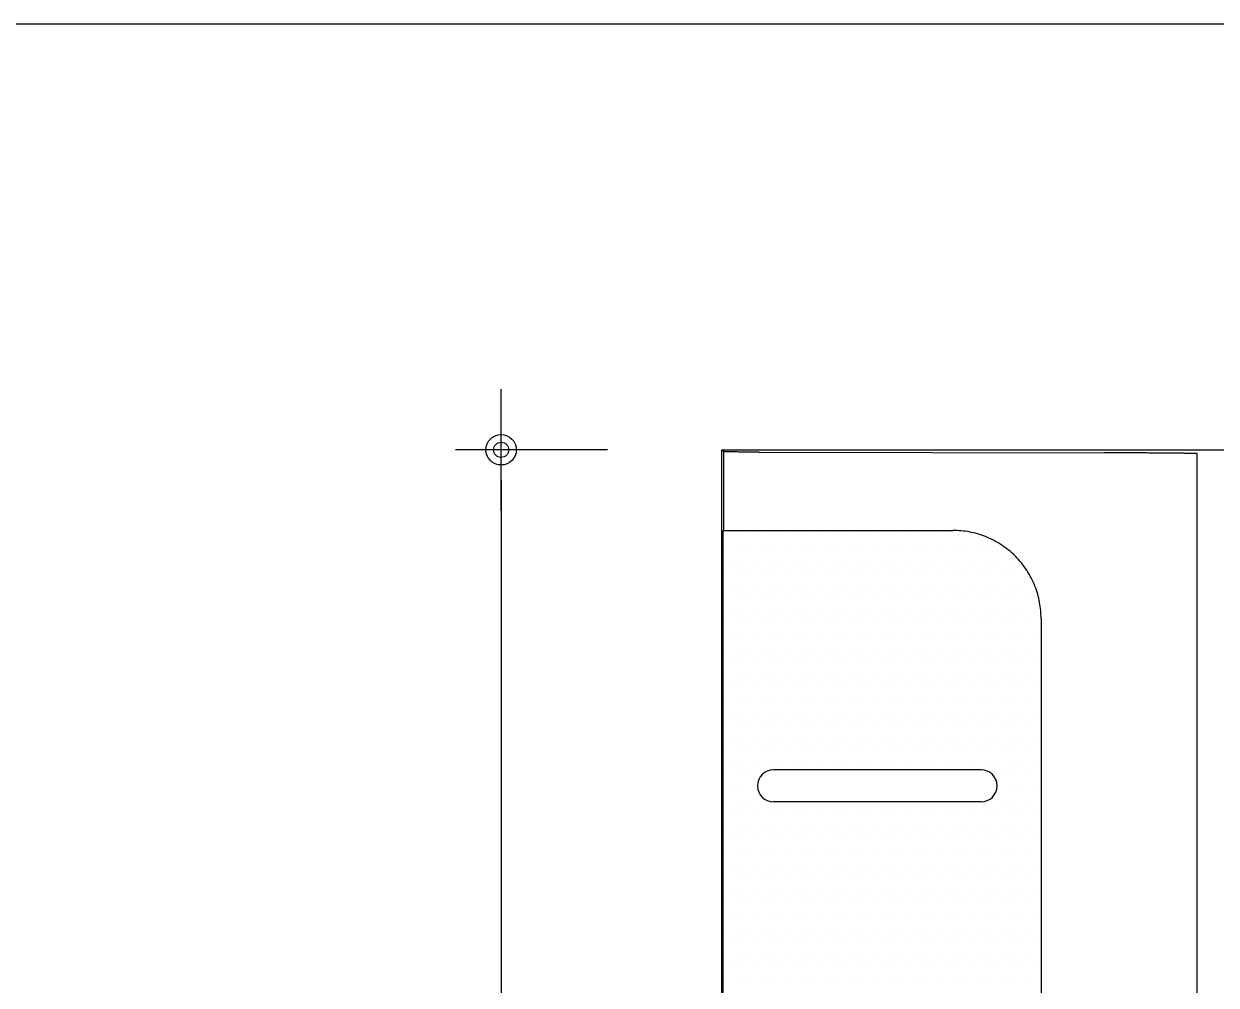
# Model space of a CAD drawing. Extents: x -255 to 8105, y -176 to 5714.
# Drawn here: x 5890.3 to 6282.8, y 5221.9 to 5538.2 of the extents above; entities that cross this region are included whole.
import ezdxf

# ---------------------------------------------------------------- set-up
doc = ezdxf.new("R2010")
doc.units = 0
doc.header["$LTSCALE"] = 30
doc.layers.get('0').update_dxf_attribs({"linetype": 'CONTINUOUS'})
for name, color, linetype in [('DIM', 7, 'CONTINUOUS'), ('부자재', 4, 'CONTINUOUS'), ('해치', 8, 'CONTINUOUS')]:
    doc.layers.add(name, color=color, linetype=linetype)

# ---------------------------------------------------------------- blocks, each defined once
blk = doc.blocks.new('DIMDOT')
at = {"linetype": 'Continuous'}
blk.add_line((-2, 0), (2, 0), dxfattribs=at)
for radius in [0.5, 0.25]:
    blk.add_circle((0, 0), radius, dxfattribs=at)
blk = doc.blocks.new('UNI-01', base_point=(7634, 7239))
at = {"color": 2}
for q in [(14886.79, 12777.16), (14886.79, 12777.16), (15616.36, 12777.16)]:
    blk.add_line((7634.44, 12777.16), q, dxfattribs=at)
at = {"layer": 'DIM', "ltscale": 10}
for p, q in [((13716.49, 12637.02), (13666.44, 12637.02)), ((13681.44, 12627.02), (13681.44, 12173.89))]:
    blk.add_line(p, q, dxfattribs=at)
at = {"layer": '부자재'}
for p, q in [((13754.06, 12637.02), (13835.44, 12637.02)), ((13754.06, 12163.89), (13754.06, 12637.02)), ((13754.06, 12637.02), (13754.62, 12636.46)), ((13754.62, 12636.46), (13754.62, 12610.47)), ((13766.38, 12636.24), (13879.99, 12636.03)), ((13835.62, 12636.93), (13835.44, 12637.02)), ((13923.17, 12636.93), (13835.62, 12636.93)), ((13910.57, 12165.11), (13910.57, 12635.8)), ((13754.54, 12190.44), (13754.54, 12610.47)), ((13754.54, 12610.47), (13754.62, 12610.47)), ((13766.38, 12610.47), (13830.29, 12610.47)), ((13859.2, 12581.56), (13859.2, 12219.35))]:
    blk.add_line(p, q, dxfattribs=at)
for points, weights in [([(13766.38, 12636.24), (13754.82, 12636.26), (13754.62, 12636.46)], [1, 0.748955720789, 1]), ([(13910.57, 12635.8), (13897.04, 12635.99), (13879.99, 12636.03)], [1, 0.964784765128, 1]), ([(13754.62, 12610.47), (13754.82, 12610.47), (13766.38, 12610.47)], [1, 0.748955720789, 1]), ([(13859.2, 12581.56), (13859.2, 12610.47), (13830.29, 12610.47)], [1, 0.707106781187, 1])]:
    blk.add_rational_spline(points, weights, degree=2, dxfattribs=at)
at = {"layer": '해치', "linetype": 'Continuous'}
for p, q in [((13757.03, 12609.01), (13757.03, 12609.01)), ((13761.21, 12609.01), (13761.21, 12609.01)), ((13765.38, 12609.01), (13765.38, 12609.01)), ((13769.55, 12609.01), (13769.55, 12609.01)), ((13773.73, 12609.01), (13773.73, 12609.01)), ((13777.9, 12609.01), (13777.9, 12609.01)), ((13782.07, 12609.01), (13782.07, 12609.01)), ((13786.24, 12609.01), (13786.24, 12609.01)), ((13790.42, 12609.01), (13790.42, 12609.01)), ((13794.59, 12609.01), (13794.59, 12609.01)), ((13798.76, 12609.01), (13798.76, 12609.01)), ((13802.93, 12609.01), (13802.93, 12609.01)), ((13807.11, 12609.01), (13807.11, 12609.01)), ((13811.28, 12609.01), (13811.28, 12609.01)), ((13815.45, 12609.01), (13815.45, 12609.01)), ((13819.62, 12609.01), (13819.62, 12609.01)), ((13823.8, 12609.01), (13823.8, 12609.01)), ((13827.97, 12609.01), (13827.97, 12609.01)), ((13832.14, 12609.01), (13832.14, 12609.01)), ((13836.32, 12609.01), (13836.32, 12609.01)), ((13754.95, 12604.84), (13754.95, 12604.84)), ((13759.12, 12604.84), (13759.12, 12604.84)), ((13763.29, 12604.84), (13763.29, 12604.84)), ((13767.47, 12604.84), (13767.47, 12604.84)), ((13771.64, 12604.84), (13771.64, 12604.84)), ((13775.81, 12604.84), (13775.81, 12604.84)), ((13779.98, 12604.84), (13779.98, 12604.84)), ((13784.16, 12604.84), (13784.16, 12604.84)), ((13788.33, 12604.84), (13788.33, 12604.84)), ((13792.5, 12604.84), (13792.5, 12604.84)), ((13796.67, 12604.84), (13796.67, 12604.84)), ((13800.85, 12604.84), (13800.85, 12604.84)), ((13805.02, 12604.84), (13805.02, 12604.84)), ((13809.19, 12604.84), (13809.19, 12604.84)), ((13813.37, 12604.84), (13813.37, 12604.84)), ((13817.54, 12604.84), (13817.54, 12604.84)), ((13821.71, 12604.84), (13821.71, 12604.84)), ((13825.88, 12604.84), (13825.88, 12604.84)), ((13830.06, 12604.84), (13830.06, 12604.84)), ((13834.23, 12604.84), (13834.23, 12604.84)), ((13838.4, 12604.84), (13838.4, 12604.84)), ((13842.57, 12604.84), (13842.57, 12604.84)), ((13846.75, 12604.84), (13846.75, 12604.84)), ((13757.03, 12600.67), (13757.03, 12600.67)), ((13761.21, 12600.67), (13761.21, 12600.67)), ((13765.38, 12600.67), (13765.38, 12600.67)), ((13769.55, 12600.67), (13769.55, 12600.67)), ((13773.73, 12600.67), (13773.73, 12600.67)), ((13777.9, 12600.67), (13777.9, 12600.67)), ((13782.07, 12600.67), (13782.07, 12600.67)), ((13786.24, 12600.67), (13786.24, 12600.67)), ((13790.42, 12600.67), (13790.42, 12600.67)), ((13794.59, 12600.67), (13794.59, 12600.67)), ((13798.76, 12600.67), (13798.76, 12600.67)), ((13802.93, 12600.67), (13802.93, 12600.67)), ((13807.11, 12600.67), (13807.11, 12600.67)), ((13811.28, 12600.67), (13811.28, 12600.67)), ((13815.45, 12600.67), (13815.45, 12600.67)), ((13819.62, 12600.67), (13819.62, 12600.67)), ((13823.8, 12600.67), (13823.8, 12600.67)), ((13827.97, 12600.67), (13827.97, 12600.67)), ((13832.14, 12600.67), (13832.14, 12600.67)), ((13836.32, 12600.67), (13836.32, 12600.67)), ((13840.49, 12600.67), (13840.49, 12600.67)), ((13844.66, 12600.67), (13844.66, 12600.67)), ((13848.83, 12600.67), (13848.83, 12600.67)), ((13754.95, 12596.5), (13754.95, 12596.5)), ((13759.12, 12596.5), (13759.12, 12596.5)), ((13763.29, 12596.5), (13763.29, 12596.5)), ((13767.47, 12596.5), (13767.47, 12596.5)), ((13771.64, 12596.5), (13771.64, 12596.5)), ((13775.81, 12596.5), (13775.81, 12596.5)), ((13779.98, 12596.5), (13779.98, 12596.5)), ((13784.16, 12596.5), (13784.16, 12596.5)), ((13788.33, 12596.5), (13788.33, 12596.5)), ((13792.5, 12596.5), (13792.5, 12596.5)), ((13796.67, 12596.5), (13796.67, 12596.5)), ((13800.85, 12596.5), (13800.85, 12596.5)), ((13805.02, 12596.5), (13805.02, 12596.5)), ((13809.19, 12596.5), (13809.19, 12596.5)), ((13813.37, 12596.5), (13813.37, 12596.5)), ((13817.54, 12596.5), (13817.54, 12596.5)), ((13821.71, 12596.5), (13821.71, 12596.5)), ((13825.88, 12596.5), (13825.88, 12596.5)), ((13830.06, 12596.5), (13830.06, 12596.5)), ((13834.23, 12596.5), (13834.23, 12596.5)), ((13838.4, 12596.5), (13838.4, 12596.5)), ((13842.57, 12596.5), (13842.57, 12596.5)), ((13846.75, 12596.5), (13846.75, 12596.5)), ((13850.92, 12596.5), (13850.92, 12596.5)), ((13757.03, 12592.32), (13757.03, 12592.32)), ((13761.21, 12592.32), (13761.21, 12592.32)), ((13765.38, 12592.32), (13765.38, 12592.32)), ((13769.55, 12592.32), (13769.55, 12592.32)), ((13773.73, 12592.32), (13773.73, 12592.32)), ((13777.9, 12592.32), (13777.9, 12592.32)), ((13782.07, 12592.32), (13782.07, 12592.32)), ((13786.24, 12592.32), (13786.24, 12592.32)), ((13790.42, 12592.32), (13790.42, 12592.32)), ((13794.59, 12592.32), (13794.59, 12592.32)), ((13798.76, 12592.32), (13798.76, 12592.32)), ((13802.93, 12592.32), (13802.93, 12592.32)), ((13807.11, 12592.32), (13807.11, 12592.32)), ((13811.28, 12592.32), (13811.28, 12592.32)), ((13815.45, 12592.32), (13815.45, 12592.32)), ((13819.62, 12592.32), (13819.62, 12592.32)), ((13823.8, 12592.32), (13823.8, 12592.32)), ((13827.97, 12592.32), (13827.97, 12592.32)), ((13832.14, 12592.32), (13832.14, 12592.32)), ((13836.32, 12592.32), (13836.32, 12592.32)), ((13840.49, 12592.32), (13840.49, 12592.32)), ((13844.66, 12592.32), (13844.66, 12592.32)), ((13848.83, 12592.32), (13848.83, 12592.32)), ((13853.01, 12592.32), (13853.01, 12592.32)), ((13754.95, 12588.15), (13754.95, 12588.15)), ((13759.12, 12588.15), (13759.12, 12588.15)), ((13763.29, 12588.15), (13763.29, 12588.15)), ((13767.47, 12588.15), (13767.47, 12588.15)), ((13771.64, 12588.15), (13771.64, 12588.15)), ((13775.81, 12588.15), (13775.81, 12588.15)), ((13779.98, 12588.15), (13779.98, 12588.15)), ((13784.16, 12588.15), (13784.16, 12588.15)), ((13788.33, 12588.15), (13788.33, 12588.15)), ((13792.5, 12588.15), (13792.5, 12588.15)), ((13796.67, 12588.15), (13796.67, 12588.15)), ((13800.85, 12588.15), (13800.85, 12588.15)), ((13805.02, 12588.15), (13805.02, 12588.15)), ((13809.19, 12588.15), (13809.19, 12588.15)), ((13813.37, 12588.15), (13813.37, 12588.15)), ((13817.54, 12588.15), (13817.54, 12588.15)), ((13821.71, 12588.15), (13821.71, 12588.15)), ((13825.88, 12588.15), (13825.88, 12588.15)), ((13830.06, 12588.15), (13830.06, 12588.15)), ((13834.23, 12588.15), (13834.23, 12588.15)), ((13838.4, 12588.15), (13838.4, 12588.15)), ((13842.57, 12588.15), (13842.57, 12588.15)), ((13846.75, 12588.15), (13846.75, 12588.15)), ((13850.92, 12588.15), (13850.92, 12588.15)), ((13855.09, 12588.15), (13855.09, 12588.15)), ((13757.03, 12583.98), (13757.03, 12583.98)), ((13761.21, 12583.98), (13761.21, 12583.98)), ((13765.38, 12583.98), (13765.38, 12583.98)), ((13769.55, 12583.98), (13769.55, 12583.98)), ((13773.73, 12583.98), (13773.73, 12583.98)), ((13777.9, 12583.98), (13777.9, 12583.98)), ((13782.07, 12583.98), (13782.07, 12583.98)), ((13786.24, 12583.98), (13786.24, 12583.98)), ((13790.42, 12583.98), (13790.42, 12583.98)), ((13794.59, 12583.98), (13794.59, 12583.98)), ((13798.76, 12583.98), (13798.76, 12583.98)), ((13802.93, 12583.98), (13802.93, 12583.98)), ((13807.11, 12583.98), (13807.11, 12583.98)), ((13811.28, 12583.98), (13811.28, 12583.98)), ((13815.45, 12583.98), (13815.45, 12583.98)), ((13819.62, 12583.98), (13819.62, 12583.98)), ((13823.8, 12583.98), (13823.8, 12583.98)), ((13827.97, 12583.98), (13827.97, 12583.98)), ((13832.14, 12583.98), (13832.14, 12583.98)), ((13836.32, 12583.98), (13836.32, 12583.98)), ((13840.49, 12583.98), (13840.49, 12583.98)), ((13844.66, 12583.98), (13844.66, 12583.98)), ((13848.83, 12583.98), (13848.83, 12583.98)), ((13853.01, 12583.98), (13853.01, 12583.98)), ((13857.18, 12583.98), (13857.18, 12583.98)), ((13754.95, 12579.81), (13754.95, 12579.81)), ((13759.12, 12579.81), (13759.12, 12579.81)), ((13763.29, 12579.81), (13763.29, 12579.81)), ((13767.47, 12579.81), (13767.47, 12579.81)), ((13771.64, 12579.81), (13771.64, 12579.81)), ((13775.81, 12579.81), (13775.81, 12579.81)), ((13779.98, 12579.81), (13779.98, 12579.81)), ((13784.16, 12579.81), (13784.16, 12579.81)), ((13788.33, 12579.81), (13788.33, 12579.81)), ((13792.5, 12579.81), (13792.5, 12579.81)), ((13796.67, 12579.81), (13796.67, 12579.81)), ((13800.85, 12579.81), (13800.85, 12579.81)), ((13805.02, 12579.81), (13805.02, 12579.81)), ((13809.19, 12579.81), (13809.19, 12579.81)), ((13813.37, 12579.81), (13813.37, 12579.81)), ((13817.54, 12579.81), (13817.54, 12579.81)), ((13821.71, 12579.81), (13821.71, 12579.81)), ((13825.88, 12579.81), (13825.88, 12579.81)), ((13830.06, 12579.81), (13830.06, 12579.81)), ((13834.23, 12579.81), (13834.23, 12579.81)), ((13838.4, 12579.81), (13838.4, 12579.81)), ((13842.57, 12579.81), (13842.57, 12579.81)), ((13846.75, 12579.81), (13846.75, 12579.81)), ((13850.92, 12579.81), (13850.92, 12579.81)), ((13855.09, 12579.81), (13855.09, 12579.81)), ((13757.03, 12575.63), (13757.03, 12575.63)), ((13761.21, 12575.63), (13761.21, 12575.63)), ((13765.38, 12575.63), (13765.38, 12575.63)), ((13769.55, 12575.63), (13769.55, 12575.63)), ((13773.73, 12575.63), (13773.73, 12575.63)), ((13777.9, 12575.63), (13777.9, 12575.63)), ((13782.07, 12575.63), (13782.07, 12575.63)), ((13786.24, 12575.63), (13786.24, 12575.63)), ((13790.42, 12575.63), (13790.42, 12575.63)), ((13794.59, 12575.63), (13794.59, 12575.63)), ((13798.76, 12575.63), (13798.76, 12575.63)), ((13802.93, 12575.63), (13802.93, 12575.63)), ((13807.11, 12575.63), (13807.11, 12575.63)), ((13811.28, 12575.63), (13811.28, 12575.63)), ((13815.45, 12575.63), (13815.45, 12575.63)), ((13819.62, 12575.63), (13819.62, 12575.63)), ((13823.8, 12575.63), (13823.8, 12575.63)), ((13827.97, 12575.63), (13827.97, 12575.63)), ((13832.14, 12575.63), (13832.14, 12575.63)), ((13836.32, 12575.63), (13836.32, 12575.63)), ((13840.49, 12575.63), (13840.49, 12575.63)), ((13844.66, 12575.63), (13844.66, 12575.63)), ((13848.83, 12575.63), (13848.83, 12575.63)), ((13853.01, 12575.63), (13853.01, 12575.63)), ((13857.18, 12575.63), (13857.18, 12575.63)), ((13754.95, 12571.46), (13754.95, 12571.46)), ((13759.12, 12571.46), (13759.12, 12571.46)), ((13763.29, 12571.46), (13763.29, 12571.46)), ((13767.47, 12571.46), (13767.47, 12571.46)), ((13771.64, 12571.46), (13771.64, 12571.46)), ((13775.81, 12571.46), (13775.81, 12571.46)), ((13779.98, 12571.46), (13779.98, 12571.46)), ((13784.16, 12571.46), (13784.16, 12571.46)), ((13788.33, 12571.46), (13788.33, 12571.46)), ((13792.5, 12571.46), (13792.5, 12571.46)), ((13796.67, 12571.46), (13796.67, 12571.46)), ((13800.85, 12571.46), (13800.85, 12571.46)), ((13805.02, 12571.46), (13805.02, 12571.46)), ((13809.19, 12571.46), (13809.19, 12571.46)), ((13813.37, 12571.46), (13813.37, 12571.46)), ((13817.54, 12571.46), (13817.54, 12571.46)), ((13821.71, 12571.46), (13821.71, 12571.46)), ((13825.88, 12571.46), (13825.88, 12571.46)), ((13830.06, 12571.46), (13830.06, 12571.46)), ((13834.23, 12571.46), (13834.23, 12571.46)), ((13838.4, 12571.46), (13838.4, 12571.46)), ((13842.57, 12571.46), (13842.57, 12571.46)), ((13846.75, 12571.46), (13846.75, 12571.46)), ((13850.92, 12571.46), (13850.92, 12571.46)), ((13855.09, 12571.46), (13855.09, 12571.46)), ((13757.03, 12567.29), (13757.03, 12567.29)), ((13761.21, 12567.29), (13761.21, 12567.29)), ((13765.38, 12567.29), (13765.38, 12567.29)), ((13769.55, 12567.29), (13769.55, 12567.29)), ((13773.73, 12567.29), (13773.73, 12567.29)), ((13777.9, 12567.29), (13777.9, 12567.29)), ((13782.07, 12567.29), (13782.07, 12567.29)), ((13786.24, 12567.29), (13786.24, 12567.29)), ((13790.42, 12567.29), (13790.42, 12567.29)), ((13794.59, 12567.29), (13794.59, 12567.29)), ((13798.76, 12567.29), (13798.76, 12567.29)), ((13802.93, 12567.29), (13802.93, 12567.29)), ((13807.11, 12567.29), (13807.11, 12567.29)), ((13811.28, 12567.29), (13811.28, 12567.29)), ((13815.45, 12567.29), (13815.45, 12567.29)), ((13819.62, 12567.29), (13819.62, 12567.29)), ((13823.8, 12567.29), (13823.8, 12567.29)), ((13827.97, 12567.29), (13827.97, 12567.29)), ((13832.14, 12567.29), (13832.14, 12567.29)), ((13836.32, 12567.29), (13836.32, 12567.29)), ((13840.49, 12567.29), (13840.49, 12567.29)), ((13844.66, 12567.29), (13844.66, 12567.29)), ((13848.83, 12567.29), (13848.83, 12567.29)), ((13853.01, 12567.29), (13853.01, 12567.29)), ((13857.18, 12567.29), (13857.18, 12567.29)), ((13754.95, 12563.12), (13754.95, 12563.12)), ((13759.12, 12563.12), (13759.12, 12563.12)), ((13763.29, 12563.12), (13763.29, 12563.12)), ((13767.47, 12563.12), (13767.47, 12563.12)), ((13771.64, 12563.12), (13771.64, 12563.12)), ((13775.81, 12563.12), (13775.81, 12563.12)), ((13779.98, 12563.12), (13779.98, 12563.12)), ((13784.16, 12563.12), (13784.16, 12563.12)), ((13788.33, 12563.12), (13788.33, 12563.12)), ((13792.5, 12563.12), (13792.5, 12563.12)), ((13796.67, 12563.12), (13796.67, 12563.12)), ((13800.85, 12563.12), (13800.85, 12563.12)), ((13805.02, 12563.12), (13805.02, 12563.12)), ((13809.19, 12563.12), (13809.19, 12563.12)), ((13813.37, 12563.12), (13813.37, 12563.12)), ((13817.54, 12563.12), (13817.54, 12563.12)), ((13821.71, 12563.12), (13821.71, 12563.12)), ((13825.88, 12563.12), (13825.88, 12563.12)), ((13830.06, 12563.12), (13830.06, 12563.12)), ((13834.23, 12563.12), (13834.23, 12563.12)), ((13838.4, 12563.12), (13838.4, 12563.12)), ((13842.57, 12563.12), (13842.57, 12563.12)), ((13846.75, 12563.12), (13846.75, 12563.12)), ((13850.92, 12563.12), (13850.92, 12563.12)), ((13855.09, 12563.12), (13855.09, 12563.12)), ((13757.03, 12558.94), (13757.03, 12558.94)), ((13761.21, 12558.94), (13761.21, 12558.94)), ((13765.38, 12558.94), (13765.38, 12558.94)), ((13769.55, 12558.94), (13769.55, 12558.94)), ((13773.73, 12558.94), (13773.73, 12558.94)), ((13777.9, 12558.94), (13777.9, 12558.94)), ((13782.07, 12558.94), (13782.07, 12558.94)), ((13786.24, 12558.94), (13786.24, 12558.94)), ((13790.42, 12558.94), (13790.42, 12558.94)), ((13794.59, 12558.94), (13794.59, 12558.94)), ((13798.76, 12558.94), (13798.76, 12558.94)), ((13802.93, 12558.94), (13802.93, 12558.94)), ((13807.11, 12558.94), (13807.11, 12558.94)), ((13811.28, 12558.94), (13811.28, 12558.94)), ((13815.45, 12558.94), (13815.45, 12558.94)), ((13819.62, 12558.94), (13819.62, 12558.94)), ((13823.8, 12558.94), (13823.8, 12558.94)), ((13827.97, 12558.94), (13827.97, 12558.94)), ((13832.14, 12558.94), (13832.14, 12558.94)), ((13836.32, 12558.94), (13836.32, 12558.94)), ((13840.49, 12558.94), (13840.49, 12558.94)), ((13844.66, 12558.94), (13844.66, 12558.94)), ((13848.83, 12558.94), (13848.83, 12558.94)), ((13853.01, 12558.94), (13853.01, 12558.94)), ((13857.18, 12558.94), (13857.18, 12558.94)), ((13754.95, 12554.77), (13754.95, 12554.77)), ((13759.12, 12554.77), (13759.12, 12554.77)), ((13763.29, 12554.77), (13763.29, 12554.77)), ((13767.47, 12554.77), (13767.47, 12554.77)), ((13771.64, 12554.77), (13771.64, 12554.77)), ((13775.81, 12554.77), (13775.81, 12554.77)), ((13779.98, 12554.77), (13779.98, 12554.77)), ((13784.16, 12554.77), (13784.16, 12554.77)), ((13788.33, 12554.77), (13788.33, 12554.77)), ((13792.5, 12554.77), (13792.5, 12554.77)), ((13796.67, 12554.77), (13796.67, 12554.77)), ((13800.85, 12554.77), (13800.85, 12554.77)), ((13805.02, 12554.77), (13805.02, 12554.77)), ((13809.19, 12554.77), (13809.19, 12554.77)), ((13813.37, 12554.77), (13813.37, 12554.77)), ((13817.54, 12554.77), (13817.54, 12554.77)), ((13821.71, 12554.77), (13821.71, 12554.77)), ((13825.88, 12554.77), (13825.88, 12554.77)), ((13830.06, 12554.77), (13830.06, 12554.77)), ((13834.23, 12554.77), (13834.23, 12554.77)), ((13838.4, 12554.77), (13838.4, 12554.77)), ((13842.57, 12554.77), (13842.57, 12554.77)), ((13846.75, 12554.77), (13846.75, 12554.77)), ((13850.92, 12554.77), (13850.92, 12554.77)), ((13855.09, 12554.77), (13855.09, 12554.77)), ((13757.03, 12550.6), (13757.03, 12550.6)), ((13761.21, 12550.6), (13761.21, 12550.6)), ((13765.38, 12550.6), (13765.38, 12550.6)), ((13769.55, 12550.6), (13769.55, 12550.6)), ((13773.73, 12550.6), (13773.73, 12550.6)), ((13777.9, 12550.6), (13777.9, 12550.6)), ((13782.07, 12550.6), (13782.07, 12550.6)), ((13786.24, 12550.6), (13786.24, 12550.6)), ((13790.42, 12550.6), (13790.42, 12550.6)), ((13794.59, 12550.6), (13794.59, 12550.6)), ((13798.76, 12550.6), (13798.76, 12550.6)), ((13802.93, 12550.6), (13802.93, 12550.6)), ((13807.11, 12550.6), (13807.11, 12550.6)), ((13811.28, 12550.6), (13811.28, 12550.6)), ((13815.45, 12550.6), (13815.45, 12550.6)), ((13819.62, 12550.6), (13819.62, 12550.6)), ((13823.8, 12550.6), (13823.8, 12550.6)), ((13827.97, 12550.6), (13827.97, 12550.6)), ((13832.14, 12550.6), (13832.14, 12550.6)), ((13836.32, 12550.6), (13836.32, 12550.6)), ((13840.49, 12550.6), (13840.49, 12550.6)), ((13844.66, 12550.6), (13844.66, 12550.6)), ((13848.83, 12550.6), (13848.83, 12550.6)), ((13853.01, 12550.6), (13853.01, 12550.6)), ((13857.18, 12550.6), (13857.18, 12550.6)), ((13754.95, 12546.42), (13754.95, 12546.42)), ((13759.12, 12546.42), (13759.12, 12546.42)), ((13763.29, 12546.42), (13763.29, 12546.42)), ((13767.47, 12546.42), (13767.47, 12546.42)), ((13771.64, 12546.42), (13771.64, 12546.42)), ((13775.81, 12546.42), (13775.81, 12546.42)), ((13779.98, 12546.42), (13779.98, 12546.42)), ((13784.16, 12546.42), (13784.16, 12546.42)), ((13788.33, 12546.42), (13788.33, 12546.42)), ((13792.5, 12546.42), (13792.5, 12546.42)), ((13796.67, 12546.42), (13796.67, 12546.42)), ((13800.85, 12546.42), (13800.85, 12546.42)), ((13805.02, 12546.42), (13805.02, 12546.42)), ((13809.19, 12546.42), (13809.19, 12546.42)), ((13813.37, 12546.42), (13813.37, 12546.42)), ((13817.54, 12546.42), (13817.54, 12546.42)), ((13821.71, 12546.42), (13821.71, 12546.42)), ((13825.88, 12546.42), (13825.88, 12546.42)), ((13830.06, 12546.42), (13830.06, 12546.42)), ((13834.23, 12546.42), (13834.23, 12546.42)), ((13838.4, 12546.42), (13838.4, 12546.42)), ((13842.57, 12546.42), (13842.57, 12546.42)), ((13846.75, 12546.42), (13846.75, 12546.42)), ((13850.92, 12546.42), (13850.92, 12546.42)), ((13855.09, 12546.42), (13855.09, 12546.42)), ((13757.03, 12542.25), (13757.03, 12542.25)), ((13761.21, 12542.25), (13761.21, 12542.25)), ((13765.38, 12542.25), (13765.38, 12542.25)), ((13769.55, 12542.25), (13769.55, 12542.25)), ((13773.73, 12542.25), (13773.73, 12542.25)), ((13777.9, 12542.25), (13777.9, 12542.25)), ((13782.07, 12542.25), (13782.07, 12542.25)), ((13786.24, 12542.25), (13786.24, 12542.25)), ((13790.42, 12542.25), (13790.42, 12542.25)), ((13794.59, 12542.25), (13794.59, 12542.25)), ((13798.76, 12542.25), (13798.76, 12542.25)), ((13802.93, 12542.25), (13802.93, 12542.25)), ((13807.11, 12542.25), (13807.11, 12542.25)), ((13811.28, 12542.25), (13811.28, 12542.25)), ((13815.45, 12542.25), (13815.45, 12542.25)), ((13819.62, 12542.25), (13819.62, 12542.25)), ((13823.8, 12542.25), (13823.8, 12542.25)), ((13827.97, 12542.25), (13827.97, 12542.25)), ((13832.14, 12542.25), (13832.14, 12542.25)), ((13836.32, 12542.25), (13836.32, 12542.25)), ((13840.49, 12542.25), (13840.49, 12542.25)), ((13844.66, 12542.25), (13844.66, 12542.25)), ((13848.83, 12542.25), (13848.83, 12542.25)), ((13853.01, 12542.25), (13853.01, 12542.25)), ((13857.18, 12542.25), (13857.18, 12542.25)), ((13754.95, 12538.08), (13754.95, 12538.08)), ((13759.12, 12538.08), (13759.12, 12538.08)), ((13763.29, 12538.08), (13763.29, 12538.08)), ((13767.47, 12538.08), (13767.47, 12538.08)), ((13771.64, 12538.08), (13771.64, 12538.08)), ((13775.81, 12538.08), (13775.81, 12538.08)), ((13779.98, 12538.08), (13779.98, 12538.08)), ((13784.16, 12538.08), (13784.16, 12538.08)), ((13788.33, 12538.08), (13788.33, 12538.08)), ((13792.5, 12538.08), (13792.5, 12538.08)), ((13796.67, 12538.08), (13796.67, 12538.08)), ((13800.85, 12538.08), (13800.85, 12538.08)), ((13805.02, 12538.08), (13805.02, 12538.08)), ((13809.19, 12538.08), (13809.19, 12538.08)), ((13813.37, 12538.08), (13813.37, 12538.08)), ((13817.54, 12538.08), (13817.54, 12538.08)), ((13821.71, 12538.08), (13821.71, 12538.08)), ((13825.88, 12538.08), (13825.88, 12538.08)), ((13830.06, 12538.08), (13830.06, 12538.08)), ((13834.23, 12538.08), (13834.23, 12538.08)), ((13838.4, 12538.08), (13838.4, 12538.08)), ((13842.57, 12538.08), (13842.57, 12538.08)), ((13846.75, 12538.08), (13846.75, 12538.08)), ((13850.92, 12538.08), (13850.92, 12538.08)), ((13855.09, 12538.08), (13855.09, 12538.08)), ((13757.03, 12533.91), (13757.03, 12533.91)), ((13761.21, 12533.91), (13761.21, 12533.91)), ((13765.38, 12533.91), (13765.38, 12533.91)), ((13769.55, 12533.91), (13769.55, 12533.91)), ((13773.73, 12533.91), (13773.73, 12533.91)), ((13777.9, 12533.91), (13777.9, 12533.91)), ((13782.07, 12533.91), (13782.07, 12533.91)), ((13786.24, 12533.91), (13786.24, 12533.91)), ((13790.42, 12533.91), (13790.42, 12533.91)), ((13794.59, 12533.91), (13794.59, 12533.91)), ((13798.76, 12533.91), (13798.76, 12533.91)), ((13802.93, 12533.91), (13802.93, 12533.91)), ((13807.11, 12533.91), (13807.11, 12533.91)), ((13811.28, 12533.91), (13811.28, 12533.91)), ((13815.45, 12533.91), (13815.45, 12533.91)), ((13819.62, 12533.91), (13819.62, 12533.91)), ((13823.8, 12533.91), (13823.8, 12533.91)), ((13827.97, 12533.91), (13827.97, 12533.91)), ((13832.14, 12533.91), (13832.14, 12533.91)), ((13836.32, 12533.91), (13836.32, 12533.91)), ((13840.49, 12533.91), (13840.49, 12533.91)), ((13844.66, 12533.91), (13844.66, 12533.91)), ((13848.83, 12533.91), (13848.83, 12533.91)), ((13853.01, 12533.91), (13853.01, 12533.91)), ((13857.18, 12533.91), (13857.18, 12533.91)), ((13754.95, 12529.73), (13754.95, 12529.73)), ((13759.12, 12529.73), (13759.12, 12529.73)), ((13763.29, 12529.73), (13763.29, 12529.73)), ((13846.75, 12529.73), (13846.75, 12529.73)), ((13850.92, 12529.73), (13850.92, 12529.73)), ((13855.09, 12529.73), (13855.09, 12529.73)), ((13757.03, 12525.56), (13757.03, 12525.56)), ((13761.21, 12525.56), (13761.21, 12525.56)), ((13765.38, 12525.56), (13765.38, 12525.56)), ((13844.66, 12525.56), (13844.66, 12525.56)), ((13848.83, 12525.56), (13848.83, 12525.56)), ((13853.01, 12525.56), (13853.01, 12525.56)), ((13857.18, 12525.56), (13857.18, 12525.56)), ((13754.95, 12521.39), (13754.95, 12521.39)), ((13759.12, 12521.39), (13759.12, 12521.39)), ((13763.29, 12521.39), (13763.29, 12521.39)), ((13767.47, 12521.39), (13767.47, 12521.39)), ((13842.57, 12521.39), (13842.57, 12521.39)), ((13846.75, 12521.39), (13846.75, 12521.39)), ((13850.92, 12521.39), (13850.92, 12521.39)), ((13855.09, 12521.39), (13855.09, 12521.39)), ((13757.03, 12517.22), (13757.03, 12517.22)), ((13761.21, 12517.22), (13761.21, 12517.22)), ((13765.38, 12517.22), (13765.38, 12517.22)), ((13769.55, 12517.22), (13769.55, 12517.22)), ((13773.73, 12517.22), (13773.73, 12517.22)), ((13777.9, 12517.22), (13777.9, 12517.22)), ((13782.07, 12517.22), (13782.07, 12517.22)), ((13786.24, 12517.22), (13786.24, 12517.22)), ((13790.42, 12517.22), (13790.42, 12517.22)), ((13794.59, 12517.22), (13794.59, 12517.22)), ((13798.76, 12517.22), (13798.76, 12517.22)), ((13802.93, 12517.22), (13802.93, 12517.22)), ((13807.11, 12517.22), (13807.11, 12517.22)), ((13811.28, 12517.22), (13811.28, 12517.22)), ((13815.45, 12517.22), (13815.45, 12517.22)), ((13819.62, 12517.22), (13819.62, 12517.22)), ((13823.8, 12517.22), (13823.8, 12517.22)), ((13827.97, 12517.22), (13827.97, 12517.22)), ((13832.14, 12517.22), (13832.14, 12517.22)), ((13836.32, 12517.22), (13836.32, 12517.22)), ((13840.49, 12517.22), (13840.49, 12517.22)), ((13844.66, 12517.22), (13844.66, 12517.22)), ((13848.83, 12517.22), (13848.83, 12517.22)), ((13853.01, 12517.22), (13853.01, 12517.22)), ((13857.18, 12517.22), (13857.18, 12517.22)), ((13754.95, 12513.04), (13754.95, 12513.04)), ((13759.12, 12513.04), (13759.12, 12513.04)), ((13763.29, 12513.04), (13763.29, 12513.04)), ((13767.47, 12513.04), (13767.47, 12513.04)), ((13771.64, 12513.04), (13771.64, 12513.04)), ((13775.81, 12513.04), (13775.81, 12513.04)), ((13779.98, 12513.04), (13779.98, 12513.04)), ((13784.16, 12513.04), (13784.16, 12513.04)), ((13788.33, 12513.04), (13788.33, 12513.04)), ((13792.5, 12513.04), (13792.5, 12513.04)), ((13796.67, 12513.04), (13796.67, 12513.04)), ((13800.85, 12513.04), (13800.85, 12513.04)), ((13805.02, 12513.04), (13805.02, 12513.04)), ((13809.19, 12513.04), (13809.19, 12513.04)), ((13813.37, 12513.04), (13813.37, 12513.04)), ((13817.54, 12513.04), (13817.54, 12513.04)), ((13821.71, 12513.04), (13821.71, 12513.04)), ((13825.88, 12513.04), (13825.88, 12513.04)), ((13830.06, 12513.04), (13830.06, 12513.04)), ((13834.23, 12513.04), (13834.23, 12513.04)), ((13838.4, 12513.04), (13838.4, 12513.04)), ((13842.57, 12513.04), (13842.57, 12513.04)), ((13846.75, 12513.04), (13846.75, 12513.04)), ((13850.92, 12513.04), (13850.92, 12513.04)), ((13855.09, 12513.04), (13855.09, 12513.04)), ((13757.03, 12508.87), (13757.03, 12508.87)), ((13761.21, 12508.87), (13761.21, 12508.87)), ((13765.38, 12508.87), (13765.38, 12508.87)), ((13769.55, 12508.87), (13769.55, 12508.87)), ((13773.73, 12508.87), (13773.73, 12508.87)), ((13777.9, 12508.87), (13777.9, 12508.87)), ((13782.07, 12508.87), (13782.07, 12508.87)), ((13786.24, 12508.87), (13786.24, 12508.87)), ((13790.42, 12508.87), (13790.42, 12508.87)), ((13794.59, 12508.87), (13794.59, 12508.87)), ((13798.76, 12508.87), (13798.76, 12508.87)), ((13802.93, 12508.87), (13802.93, 12508.87)), ((13807.11, 12508.87), (13807.11, 12508.87)), ((13811.28, 12508.87), (13811.28, 12508.87)), ((13815.45, 12508.87), (13815.45, 12508.87)), ((13819.62, 12508.87), (13819.62, 12508.87)), ((13823.8, 12508.87), (13823.8, 12508.87)), ((13827.97, 12508.87), (13827.97, 12508.87)), ((13832.14, 12508.87), (13832.14, 12508.87)), ((13836.32, 12508.87), (13836.32, 12508.87)), ((13840.49, 12508.87), (13840.49, 12508.87)), ((13844.66, 12508.87), (13844.66, 12508.87)), ((13848.83, 12508.87), (13848.83, 12508.87)), ((13853.01, 12508.87), (13853.01, 12508.87)), ((13857.18, 12508.87), (13857.18, 12508.87)), ((13754.95, 12504.7), (13754.95, 12504.7)), ((13759.12, 12504.7), (13759.12, 12504.7)), ((13763.29, 12504.7), (13763.29, 12504.7)), ((13767.47, 12504.7), (13767.47, 12504.7)), ((13771.64, 12504.7), (13771.64, 12504.7)), ((13775.81, 12504.7), (13775.81, 12504.7)), ((13779.98, 12504.7), (13779.98, 12504.7)), ((13784.16, 12504.7), (13784.16, 12504.7)), ((13788.33, 12504.7), (13788.33, 12504.7)), ((13792.5, 12504.7), (13792.5, 12504.7)), ((13796.67, 12504.7), (13796.67, 12504.7)), ((13800.85, 12504.7), (13800.85, 12504.7)), ((13805.02, 12504.7), (13805.02, 12504.7)), ((13809.19, 12504.7), (13809.19, 12504.7)), ((13813.37, 12504.7), (13813.37, 12504.7)), ((13817.54, 12504.7), (13817.54, 12504.7)), ((13821.71, 12504.7), (13821.71, 12504.7)), ((13825.88, 12504.7), (13825.88, 12504.7)), ((13830.06, 12504.7), (13830.06, 12504.7)), ((13834.23, 12504.7), (13834.23, 12504.7)), ((13838.4, 12504.7), (13838.4, 12504.7)), ((13842.57, 12504.7), (13842.57, 12504.7)), ((13846.75, 12504.7), (13846.75, 12504.7)), ((13850.92, 12504.7), (13850.92, 12504.7)), ((13855.09, 12504.7), (13855.09, 12504.7)), ((13757.03, 12500.52), (13757.03, 12500.52)), ((13761.21, 12500.52), (13761.21, 12500.52)), ((13765.38, 12500.52), (13765.38, 12500.52)), ((13769.55, 12500.52), (13769.55, 12500.52)), ((13773.73, 12500.52), (13773.73, 12500.52)), ((13777.9, 12500.52), (13777.9, 12500.52)), ((13782.07, 12500.52), (13782.07, 12500.52)), ((13786.24, 12500.52), (13786.24, 12500.52)), ((13790.42, 12500.52), (13790.42, 12500.52)), ((13794.59, 12500.52), (13794.59, 12500.52)), ((13798.76, 12500.52), (13798.76, 12500.52)), ((13802.93, 12500.52), (13802.93, 12500.52)), ((13807.11, 12500.52), (13807.11, 12500.52)), ((13811.28, 12500.52), (13811.28, 12500.52)), ((13815.45, 12500.52), (13815.45, 12500.52)), ((13819.62, 12500.52), (13819.62, 12500.52)), ((13823.8, 12500.52), (13823.8, 12500.52)), ((13827.97, 12500.52), (13827.97, 12500.52)), ((13832.14, 12500.52), (13832.14, 12500.52)), ((13836.32, 12500.52), (13836.32, 12500.52)), ((13840.49, 12500.52), (13840.49, 12500.52)), ((13844.66, 12500.52), (13844.66, 12500.52)), ((13848.83, 12500.52), (13848.83, 12500.52)), ((13853.01, 12500.52), (13853.01, 12500.52)), ((13857.18, 12500.52), (13857.18, 12500.52)), ((13754.95, 12496.35), (13754.95, 12496.35)), ((13759.12, 12496.35), (13759.12, 12496.35)), ((13763.29, 12496.35), (13763.29, 12496.35)), ((13767.47, 12496.35), (13767.47, 12496.35)), ((13771.64, 12496.35), (13771.64, 12496.35)), ((13775.81, 12496.35), (13775.81, 12496.35)), ((13779.98, 12496.35), (13779.98, 12496.35)), ((13784.16, 12496.35), (13784.16, 12496.35)), ((13788.33, 12496.35), (13788.33, 12496.35)), ((13792.5, 12496.35), (13792.5, 12496.35)), ((13796.67, 12496.35), (13796.67, 12496.35)), ((13800.85, 12496.35), (13800.85, 12496.35)), ((13805.02, 12496.35), (13805.02, 12496.35)), ((13809.19, 12496.35), (13809.19, 12496.35)), ((13813.37, 12496.35), (13813.37, 12496.35)), ((13817.54, 12496.35), (13817.54, 12496.35)), ((13821.71, 12496.35), (13821.71, 12496.35)), ((13825.88, 12496.35), (13825.88, 12496.35)), ((13830.06, 12496.35), (13830.06, 12496.35)), ((13834.23, 12496.35), (13834.23, 12496.35)), ((13838.4, 12496.35), (13838.4, 12496.35)), ((13842.57, 12496.35), (13842.57, 12496.35)), ((13846.75, 12496.35), (13846.75, 12496.35)), ((13850.92, 12496.35), (13850.92, 12496.35)), ((13855.09, 12496.35), (13855.09, 12496.35)), ((13757.03, 12492.18), (13757.03, 12492.18)), ((13761.21, 12492.18), (13761.21, 12492.18)), ((13765.38, 12492.18), (13765.38, 12492.18)), ((13769.55, 12492.18), (13769.55, 12492.18)), ((13773.73, 12492.18), (13773.73, 12492.18)), ((13777.9, 12492.18), (13777.9, 12492.18)), ((13782.07, 12492.18), (13782.07, 12492.18)), ((13786.24, 12492.18), (13786.24, 12492.18)), ((13790.42, 12492.18), (13790.42, 12492.18)), ((13794.59, 12492.18), (13794.59, 12492.18)), ((13798.76, 12492.18), (13798.76, 12492.18)), ((13802.93, 12492.18), (13802.93, 12492.18)), ((13807.11, 12492.18), (13807.11, 12492.18)), ((13811.28, 12492.18), (13811.28, 12492.18)), ((13815.45, 12492.18), (13815.45, 12492.18)), ((13819.62, 12492.18), (13819.62, 12492.18)), ((13823.8, 12492.18), (13823.8, 12492.18)), ((13827.97, 12492.18), (13827.97, 12492.18)), ((13832.14, 12492.18), (13832.14, 12492.18)), ((13836.32, 12492.18), (13836.32, 12492.18)), ((13840.49, 12492.18), (13840.49, 12492.18)), ((13844.66, 12492.18), (13844.66, 12492.18)), ((13848.83, 12492.18), (13848.83, 12492.18)), ((13853.01, 12492.18), (13853.01, 12492.18)), ((13857.18, 12492.18), (13857.18, 12492.18)), ((13754.95, 12488.01), (13754.95, 12488.01)), ((13759.12, 12488.01), (13759.12, 12488.01)), ((13763.29, 12488.01), (13763.29, 12488.01)), ((13767.47, 12488.01), (13767.47, 12488.01)), ((13771.64, 12488.01), (13771.64, 12488.01)), ((13775.81, 12488.01), (13775.81, 12488.01)), ((13779.98, 12488.01), (13779.98, 12488.01)), ((13784.16, 12488.01), (13784.16, 12488.01)), ((13788.33, 12488.01), (13788.33, 12488.01)), ((13792.5, 12488.01), (13792.5, 12488.01)), ((13796.67, 12488.01), (13796.67, 12488.01)), ((13800.85, 12488.01), (13800.85, 12488.01)), ((13805.02, 12488.01), (13805.02, 12488.01)), ((13809.19, 12488.01), (13809.19, 12488.01)), ((13813.37, 12488.01), (13813.37, 12488.01)), ((13817.54, 12488.01), (13817.54, 12488.01)), ((13821.71, 12488.01), (13821.71, 12488.01)), ((13825.88, 12488.01), (13825.88, 12488.01)), ((13830.06, 12488.01), (13830.06, 12488.01)), ((13834.23, 12488.01), (13834.23, 12488.01)), ((13838.4, 12488.01), (13838.4, 12488.01)), ((13842.57, 12488.01), (13842.57, 12488.01)), ((13846.75, 12488.01), (13846.75, 12488.01)), ((13850.92, 12488.01), (13850.92, 12488.01)), ((13855.09, 12488.01), (13855.09, 12488.01)), ((13757.03, 12483.83), (13757.03, 12483.83)), ((13761.21, 12483.83), (13761.21, 12483.83)), ((13765.38, 12483.83), (13765.38, 12483.83)), ((13769.55, 12483.83), (13769.55, 12483.83)), ((13773.73, 12483.83), (13773.73, 12483.83)), ((13777.9, 12483.83), (13777.9, 12483.83)), ((13782.07, 12483.83), (13782.07, 12483.83)), ((13786.24, 12483.83), (13786.24, 12483.83)), ((13790.42, 12483.83), (13790.42, 12483.83)), ((13794.59, 12483.83), (13794.59, 12483.83)), ((13798.76, 12483.83), (13798.76, 12483.83)), ((13802.93, 12483.83), (13802.93, 12483.83)), ((13807.11, 12483.83), (13807.11, 12483.83)), ((13811.28, 12483.83), (13811.28, 12483.83)), ((13815.45, 12483.83), (13815.45, 12483.83)), ((13819.62, 12483.83), (13819.62, 12483.83)), ((13823.8, 12483.83), (13823.8, 12483.83)), ((13827.97, 12483.83), (13827.97, 12483.83)), ((13832.14, 12483.83), (13832.14, 12483.83)), ((13836.32, 12483.83), (13836.32, 12483.83)), ((13840.49, 12483.83), (13840.49, 12483.83)), ((13844.66, 12483.83), (13844.66, 12483.83)), ((13848.83, 12483.83), (13848.83, 12483.83)), ((13853.01, 12483.83), (13853.01, 12483.83)), ((13857.18, 12483.83), (13857.18, 12483.83)), ((13754.95, 12479.66), (13754.95, 12479.66)), ((13759.12, 12479.66), (13759.12, 12479.66)), ((13763.29, 12479.66), (13763.29, 12479.66)), ((13767.47, 12479.66), (13767.47, 12479.66)), ((13771.64, 12479.66), (13771.64, 12479.66)), ((13775.81, 12479.66), (13775.81, 12479.66)), ((13779.98, 12479.66), (13779.98, 12479.66)), ((13784.16, 12479.66), (13784.16, 12479.66)), ((13788.33, 12479.66), (13788.33, 12479.66)), ((13792.5, 12479.66), (13792.5, 12479.66)), ((13796.67, 12479.66), (13796.67, 12479.66)), ((13800.85, 12479.66), (13800.85, 12479.66)), ((13805.02, 12479.66), (13805.02, 12479.66)), ((13809.19, 12479.66), (13809.19, 12479.66)), ((13813.37, 12479.66), (13813.37, 12479.66)), ((13817.54, 12479.66), (13817.54, 12479.66)), ((13821.71, 12479.66), (13821.71, 12479.66)), ((13825.88, 12479.66), (13825.88, 12479.66)), ((13830.06, 12479.66), (13830.06, 12479.66)), ((13834.23, 12479.66), (13834.23, 12479.66)), ((13838.4, 12479.66), (13838.4, 12479.66)), ((13842.57, 12479.66), (13842.57, 12479.66)), ((13846.75, 12479.66), (13846.75, 12479.66)), ((13850.92, 12479.66), (13850.92, 12479.66)), ((13855.09, 12479.66), (13855.09, 12479.66)), ((13757.03, 12475.49), (13757.03, 12475.49)), ((13761.21, 12475.49), (13761.21, 12475.49)), ((13765.38, 12475.49), (13765.38, 12475.49)), ((13769.55, 12475.49), (13769.55, 12475.49)), ((13773.73, 12475.49), (13773.73, 12475.49)), ((13777.9, 12475.49), (13777.9, 12475.49)), ((13782.07, 12475.49), (13782.07, 12475.49)), ((13786.24, 12475.49), (13786.24, 12475.49)), ((13790.42, 12475.49), (13790.42, 12475.49)), ((13794.59, 12475.49), (13794.59, 12475.49)), ((13798.76, 12475.49), (13798.76, 12475.49)), ((13802.93, 12475.49), (13802.93, 12475.49)), ((13807.11, 12475.49), (13807.11, 12475.49)), ((13811.28, 12475.49), (13811.28, 12475.49)), ((13815.45, 12475.49), (13815.45, 12475.49)), ((13819.62, 12475.49), (13819.62, 12475.49)), ((13823.8, 12475.49), (13823.8, 12475.49)), ((13827.97, 12475.49), (13827.97, 12475.49)), ((13832.14, 12475.49), (13832.14, 12475.49)), ((13836.32, 12475.49), (13836.32, 12475.49)), ((13840.49, 12475.49), (13840.49, 12475.49)), ((13844.66, 12475.49), (13844.66, 12475.49)), ((13848.83, 12475.49), (13848.83, 12475.49)), ((13853.01, 12475.49), (13853.01, 12475.49)), ((13857.18, 12475.49), (13857.18, 12475.49)), ((13754.95, 12471.32), (13754.95, 12471.32)), ((13759.12, 12471.32), (13759.12, 12471.32)), ((13763.29, 12471.32), (13763.29, 12471.32)), ((13767.47, 12471.32), (13767.47, 12471.32)), ((13771.64, 12471.32), (13771.64, 12471.32)), ((13775.81, 12471.32), (13775.81, 12471.32)), ((13779.98, 12471.32), (13779.98, 12471.32)), ((13784.16, 12471.32), (13784.16, 12471.32)), ((13788.33, 12471.32), (13788.33, 12471.32)), ((13792.5, 12471.32), (13792.5, 12471.32)), ((13796.67, 12471.32), (13796.67, 12471.32)), ((13800.85, 12471.32), (13800.85, 12471.32)), ((13805.02, 12471.32), (13805.02, 12471.32)), ((13809.19, 12471.32), (13809.19, 12471.32)), ((13813.37, 12471.32), (13813.37, 12471.32)), ((13817.54, 12471.32), (13817.54, 12471.32)), ((13821.71, 12471.32), (13821.71, 12471.32)), ((13825.88, 12471.32), (13825.88, 12471.32)), ((13830.06, 12471.32), (13830.06, 12471.32)), ((13834.23, 12471.32), (13834.23, 12471.32)), ((13838.4, 12471.32), (13838.4, 12471.32)), ((13842.57, 12471.32), (13842.57, 12471.32)), ((13846.75, 12471.32), (13846.75, 12471.32)), ((13850.92, 12471.32), (13850.92, 12471.32)), ((13855.09, 12471.32), (13855.09, 12471.32)), ((13757.03, 12467.14), (13757.03, 12467.14)), ((13761.21, 12467.14), (13761.21, 12467.14)), ((13765.38, 12467.14), (13765.38, 12467.14)), ((13769.55, 12467.14), (13769.55, 12467.14)), ((13773.73, 12467.14), (13773.73, 12467.14)), ((13777.9, 12467.14), (13777.9, 12467.14)), ((13782.07, 12467.14), (13782.07, 12467.14)), ((13786.24, 12467.14), (13786.24, 12467.14)), ((13790.42, 12467.14), (13790.42, 12467.14)), ((13794.59, 12467.14), (13794.59, 12467.14)), ((13798.76, 12467.14), (13798.76, 12467.14)), ((13802.93, 12467.14), (13802.93, 12467.14)), ((13807.11, 12467.14), (13807.11, 12467.14)), ((13811.28, 12467.14), (13811.28, 12467.14)), ((13815.45, 12467.14), (13815.45, 12467.14)), ((13819.62, 12467.14), (13819.62, 12467.14)), ((13823.8, 12467.14), (13823.8, 12467.14)), ((13827.97, 12467.14), (13827.97, 12467.14)), ((13832.14, 12467.14), (13832.14, 12467.14)), ((13836.32, 12467.14), (13836.32, 12467.14)), ((13840.49, 12467.14), (13840.49, 12467.14)), ((13844.66, 12467.14), (13844.66, 12467.14)), ((13848.83, 12467.14), (13848.83, 12467.14)), ((13853.01, 12467.14), (13853.01, 12467.14)), ((13857.18, 12467.14), (13857.18, 12467.14)), ((13754.95, 12462.97), (13754.95, 12462.97)), ((13759.12, 12462.97), (13759.12, 12462.97)), ((13763.29, 12462.97), (13763.29, 12462.97)), ((13767.47, 12462.97), (13767.47, 12462.97)), ((13771.64, 12462.97), (13771.64, 12462.97)), ((13775.81, 12462.97), (13775.81, 12462.97)), ((13779.98, 12462.97), (13779.98, 12462.97)), ((13784.16, 12462.97), (13784.16, 12462.97)), ((13788.33, 12462.97), (13788.33, 12462.97)), ((13792.5, 12462.97), (13792.5, 12462.97)), ((13796.67, 12462.97), (13796.67, 12462.97)), ((13800.85, 12462.97), (13800.85, 12462.97)), ((13805.02, 12462.97), (13805.02, 12462.97)), ((13809.19, 12462.97), (13809.19, 12462.97)), ((13813.37, 12462.97), (13813.37, 12462.97)), ((13817.54, 12462.97), (13817.54, 12462.97)), ((13821.71, 12462.97), (13821.71, 12462.97)), ((13825.88, 12462.97), (13825.88, 12462.97)), ((13830.06, 12462.97), (13830.06, 12462.97)), ((13834.23, 12462.97), (13834.23, 12462.97)), ((13838.4, 12462.97), (13838.4, 12462.97)), ((13842.57, 12462.97), (13842.57, 12462.97)), ((13846.75, 12462.97), (13846.75, 12462.97)), ((13850.92, 12462.97), (13850.92, 12462.97)), ((13855.09, 12462.97), (13855.09, 12462.97))]:
    blk.add_line(p, q, dxfattribs=at)
at = {"layer": '해치'}
for p, q in [((13839.45, 12531.72), (13771.11, 12531.72)), ((13839.45, 12521.21), (13771.11, 12521.21))]:
    blk.add_line(p, q, dxfattribs=at)
for centre, start, end in [((13771.11, 12526.47), 90, 180), ((13839.45, 12526.47), 0, 90), ((13771.11, 12526.47), 180, 270), ((13839.45, 12526.47), 270, 0)]:
    blk.add_arc(centre, 5.26, start, end, dxfattribs=at)
at = {"layer": 'DIM', "xscale": 10, "yscale": 10, "zscale": 10, "rotation": 90}
blk.add_blockref('DIMDOT', (13681.44, 12637.02), dxfattribs=at)

msp = doc.modelspace()

# ---------------------------------------------------------------- block references
msp.add_blockref('UNI-01', (0, 0))

doc.saveas('drawing.dxf')
